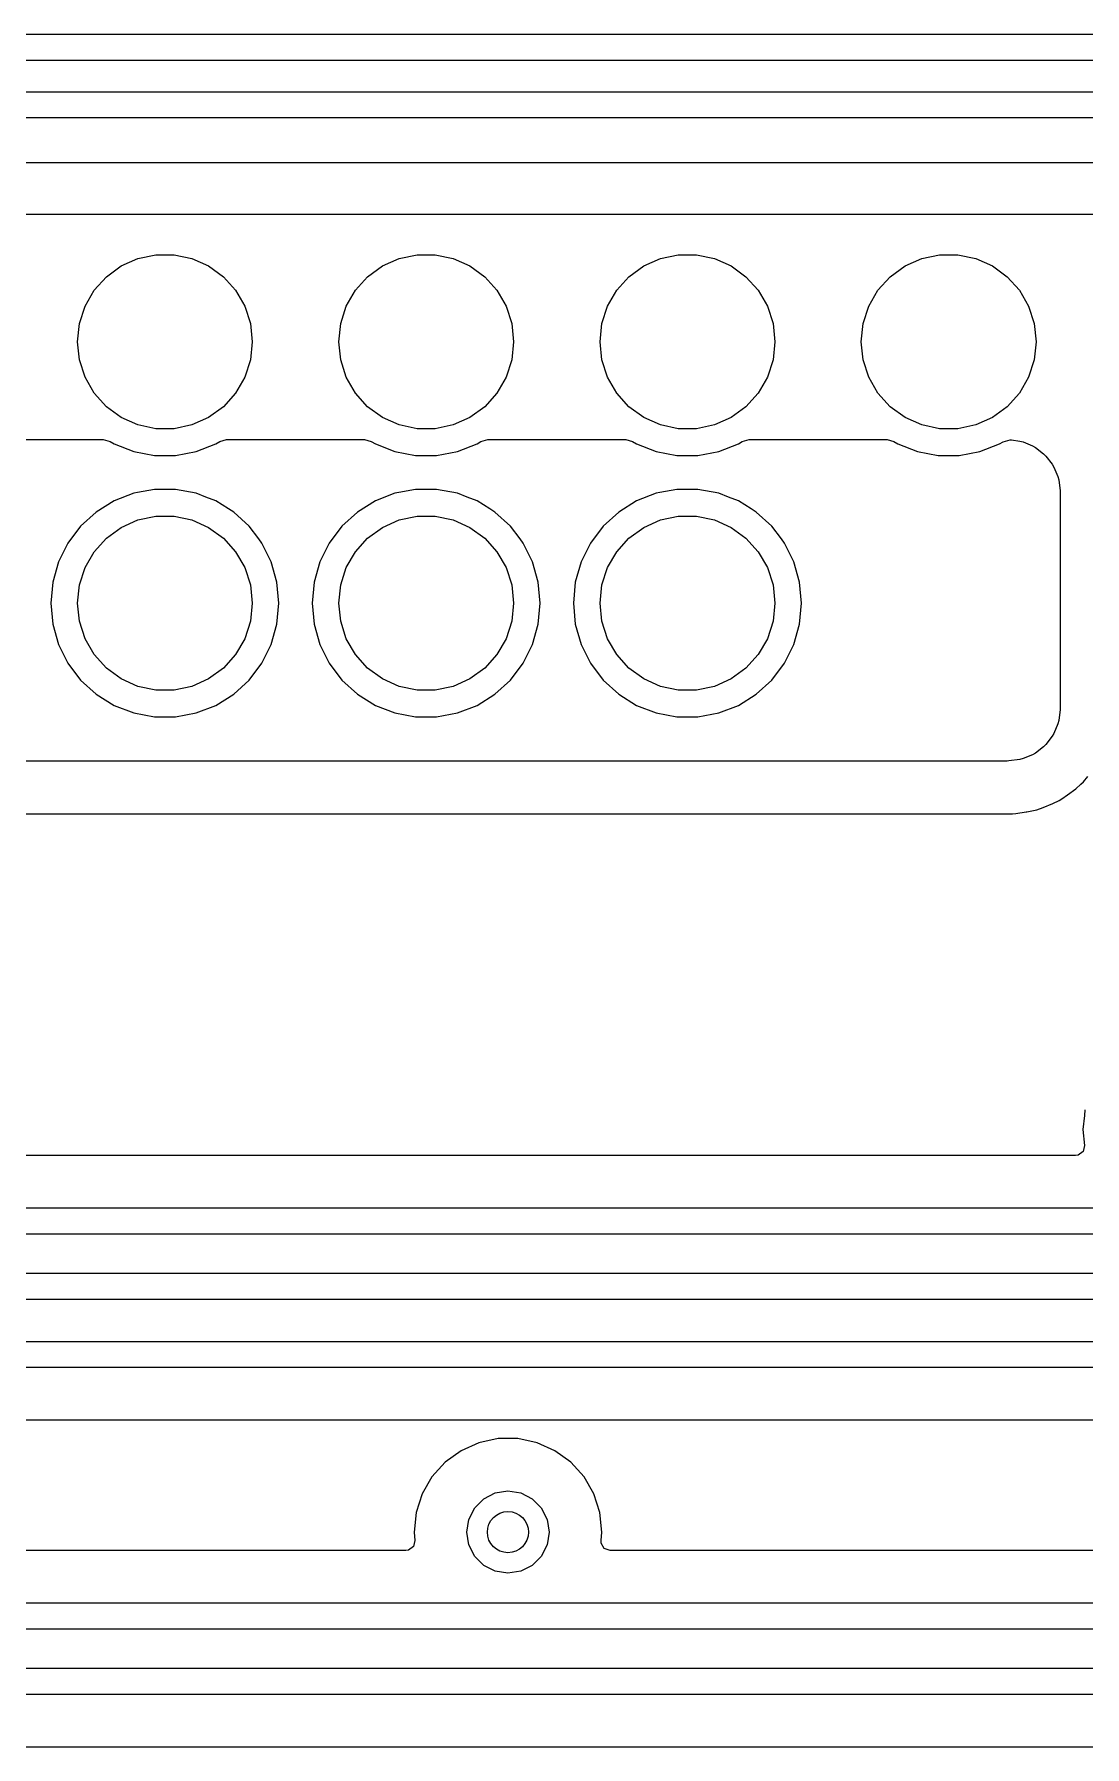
# Model space of a CAD drawing. Extents: x 106.8 to 191.4, y -142.2 to -57.6.
# Drawn here: x 136.37 to 146.58, y -75.79 to -59.16 of the extents above; entities that cross this region are included whole.
import ezdxf

# ---------------------------------------------------------------- set-up
doc = ezdxf.new("R2010")
doc.units = 0
doc.layers.add('BLACK', color=7, linetype='CONTINUOUS')

msp = doc.modelspace()

# ---------------------------------------------------------------- linework, layer by layer
at = {"layer": 'BLACK', "linetype": 'CONTINUOUS'}
for p, q in [((113.042, -59.1566), (148.079, -59.1566)), ((148.132, -59.4106), (112.99, -59.4106)), ((111.848, -59.7154), (148.444, -59.7154)), ((148.496, -59.9694), (111.849, -59.9694)), ((128.965, -60.4012), (180.218, -60.4012)), ((180.218, -60.9092), (129.071, -60.9092)), ((137.212, -61.4075), (137.374, -61.3352)), ((137.374, -61.3352), (137.548, -61.2983)), ((137.548, -61.2983), (137.726, -61.2983)), ((137.726, -61.2983), (137.9, -61.3352)), ((137.9, -61.3352), (138.062, -61.4075)), ((139.752, -61.4075), (139.914, -61.3352)), ((139.914, -61.3352), (140.088, -61.2983)), ((140.088, -61.2983), (140.266, -61.2983)), ((140.266, -61.2983), (140.44, -61.3352)), ((140.44, -61.3352), (140.602, -61.4075)), ((142.292, -61.4075), (142.454, -61.3352)), ((142.454, -61.3352), (142.628, -61.2983)), ((142.628, -61.2983), (142.806, -61.2983)), ((142.806, -61.2983), (142.98, -61.3352)), ((142.98, -61.3352), (143.142, -61.4075)), ((144.832, -61.4075), (144.994, -61.3352)), ((144.994, -61.3352), (145.168, -61.2983)), ((145.168, -61.2983), (145.346, -61.2983)), ((145.346, -61.2983), (145.52, -61.3352)), ((145.52, -61.3352), (145.682, -61.4075)), ((136.949, -61.644), (137.068, -61.5119)), ((137.068, -61.5119), (137.212, -61.4075)), ((138.062, -61.4075), (138.206, -61.5119)), ((138.206, -61.5119), (138.325, -61.644)), ((139.489, -61.644), (139.608, -61.5119)), ((139.608, -61.5119), (139.752, -61.4075)), ((140.602, -61.4075), (140.746, -61.5119)), ((140.746, -61.5119), (140.865, -61.644)), ((142.029, -61.644), (142.148, -61.5119)), ((142.148, -61.5119), (142.292, -61.4075)), ((143.142, -61.4075), (143.286, -61.5119)), ((143.286, -61.5119), (143.405, -61.644)), ((144.569, -61.644), (144.688, -61.5119)), ((144.688, -61.5119), (144.832, -61.4075)), ((145.682, -61.4075), (145.826, -61.5119)), ((145.826, -61.5119), (145.945, -61.644)), ((136.861, -61.7979), (136.949, -61.644)), ((138.325, -61.644), (138.414, -61.7979)), ((139.401, -61.7979), (139.489, -61.644)), ((140.865, -61.644), (140.954, -61.7979)), ((141.941, -61.7979), (142.029, -61.644)), ((143.405, -61.644), (143.494, -61.7979)), ((144.481, -61.7979), (144.569, -61.644)), ((145.945, -61.644), (146.034, -61.7979)), ((136.806, -61.9669), (136.861, -61.7979)), ((138.414, -61.7979), (138.469, -61.9669)), ((139.346, -61.9669), (139.401, -61.7979)), ((140.954, -61.7979), (141.009, -61.9669)), ((141.886, -61.9669), (141.941, -61.7979)), ((143.494, -61.7979), (143.549, -61.9669)), ((144.426, -61.9669), (144.481, -61.7979)), ((146.034, -61.7979), (146.089, -61.9669)), ((136.787, -62.1436), (136.806, -61.9669)), ((138.469, -61.9669), (138.487, -62.1436)), ((139.327, -62.1436), (139.346, -61.9669)), ((141.009, -61.9669), (141.027, -62.1436)), ((141.867, -62.1436), (141.886, -61.9669)), ((143.549, -61.9669), (143.567, -62.1436)), ((144.407, -62.1436), (144.426, -61.9669)), ((146.089, -61.9669), (146.107, -62.1436)), ((136.806, -62.3203), (136.787, -62.1436)), ((138.487, -62.1436), (138.469, -62.3203)), ((139.346, -62.3203), (139.327, -62.1436)), ((141.027, -62.1436), (141.009, -62.3203)), ((141.886, -62.3203), (141.867, -62.1436)), ((143.567, -62.1436), (143.549, -62.3203)), ((144.426, -62.3203), (144.407, -62.1436)), ((146.107, -62.1436), (146.089, -62.3203)), ((136.861, -62.4893), (136.806, -62.3203)), ((138.469, -62.3203), (138.414, -62.4893)), ((139.401, -62.4893), (139.346, -62.3203)), ((141.009, -62.3203), (140.954, -62.4893)), ((141.941, -62.4893), (141.886, -62.3203)), ((143.549, -62.3203), (143.494, -62.4893)), ((144.481, -62.4893), (144.426, -62.3203)), ((146.089, -62.3203), (146.034, -62.4893)), ((136.949, -62.6432), (136.861, -62.4893)), ((138.414, -62.4893), (138.325, -62.6432)), ((139.489, -62.6432), (139.401, -62.4893)), ((140.954, -62.4893), (140.865, -62.6432)), ((142.029, -62.6432), (141.941, -62.4893)), ((143.494, -62.4893), (143.405, -62.6432)), ((144.569, -62.6432), (144.481, -62.4893)), ((146.034, -62.4893), (145.945, -62.6432)), ((137.068, -62.7753), (136.949, -62.6432)), ((138.325, -62.6432), (138.206, -62.7753)), ((139.608, -62.7753), (139.489, -62.6432)), ((140.865, -62.6432), (140.746, -62.7753)), ((142.148, -62.7753), (142.029, -62.6432)), ((143.405, -62.6432), (143.286, -62.7753)), ((144.688, -62.7753), (144.569, -62.6432)), ((145.945, -62.6432), (145.826, -62.7753)), ((137.212, -62.8797), (137.068, -62.7753)), ((137.374, -62.952), (137.212, -62.8797)), ((138.062, -62.8797), (137.9, -62.952)), ((138.206, -62.7753), (138.062, -62.8797)), ((139.752, -62.8797), (139.608, -62.7753)), ((139.914, -62.952), (139.752, -62.8797)), ((140.602, -62.8797), (140.44, -62.952)), ((140.746, -62.7753), (140.602, -62.8797)), ((142.292, -62.8797), (142.148, -62.7753)), ((142.454, -62.952), (142.292, -62.8797)), ((143.142, -62.8797), (142.98, -62.952)), ((143.286, -62.7753), (143.142, -62.8797)), ((144.832, -62.8797), (144.688, -62.7753)), ((144.994, -62.952), (144.832, -62.8797)), ((145.682, -62.8797), (145.52, -62.952)), ((145.826, -62.7753), (145.682, -62.8797)), ((137.548, -62.9889), (137.374, -62.952)), ((137.726, -62.9889), (137.548, -62.9889)), ((137.9, -62.952), (137.726, -62.9889)), ((140.088, -62.9889), (139.914, -62.952)), ((140.266, -62.9889), (140.088, -62.9889)), ((140.44, -62.952), (140.266, -62.9889)), ((142.628, -62.9889), (142.454, -62.952)), ((142.806, -62.9889), (142.628, -62.9889)), ((142.98, -62.952), (142.806, -62.9889)), ((145.168, -62.9889), (144.994, -62.952)), ((145.346, -62.9889), (145.168, -62.9889)), ((145.52, -62.952), (145.346, -62.9889)), ((135.697, -63.0936), (137.037, -63.0936)), ((137.037, -63.0936), (137.104, -63.1125)), ((137.104, -63.1125), (137.143, -63.1365)), ((137.143, -63.1365), (137.143, -63.1365)), ((137.143, -63.1365), (137.334, -63.2105)), ((137.334, -63.2105), (137.535, -63.2481)), ((137.739, -63.2481), (137.941, -63.2105)), ((137.941, -63.2105), (138.132, -63.1365)), ((138.132, -63.1365), (138.17, -63.1125)), ((138.17, -63.1125), (138.237, -63.0936)), ((138.237, -63.0936), (139.577, -63.0936)), ((139.577, -63.0936), (139.644, -63.1125)), ((139.644, -63.1125), (139.683, -63.1365)), ((139.683, -63.1365), (139.683, -63.1365)), ((139.683, -63.1365), (139.874, -63.2105)), ((139.874, -63.2105), (140.075, -63.2481)), ((140.279, -63.2481), (140.481, -63.2105)), ((140.481, -63.2105), (140.672, -63.1365)), ((140.672, -63.1365), (140.71, -63.1125)), ((140.71, -63.1125), (140.777, -63.0936)), ((140.777, -63.0936), (142.117, -63.0936)), ((142.117, -63.0936), (142.184, -63.1125)), ((142.184, -63.1125), (142.223, -63.1365)), ((142.223, -63.1365), (142.223, -63.1365)), ((142.223, -63.1365), (142.414, -63.2105)), ((142.414, -63.2105), (142.615, -63.2481)), ((142.819, -63.2481), (143.021, -63.2105)), ((143.021, -63.2105), (143.212, -63.1365)), ((143.212, -63.1365), (143.25, -63.1125)), ((143.25, -63.1125), (143.317, -63.0936)), ((143.317, -63.0936), (144.657, -63.0936)), ((144.657, -63.0936), (144.724, -63.1125)), ((144.724, -63.1125), (144.763, -63.1365)), ((144.763, -63.1365), (144.763, -63.1365)), ((144.763, -63.1365), (144.954, -63.2105)), ((144.954, -63.2105), (145.155, -63.2481)), ((145.359, -63.2481), (145.561, -63.2105)), ((145.561, -63.2105), (145.752, -63.1365)), ((145.752, -63.1365), (145.785, -63.1159)), ((145.785, -63.1159), (145.853, -63.0971)), ((145.853, -63.0971), (145.868, -63.0981)), ((145.868, -63.0981), (145.948, -63.1087)), ((145.948, -63.1087), (145.98, -63.1173)), ((145.98, -63.1173), (146.072, -63.1553)), ((146.072, -63.1553), (146.1, -63.1718)), ((146.1, -63.1718), (146.179, -63.2323)), ((137.535, -63.2481), (137.535, -63.2481)), ((137.535, -63.2481), (137.739, -63.2481)), ((137.739, -63.2481), (137.739, -63.2481)), ((140.075, -63.2481), (140.075, -63.2481)), ((140.075, -63.2481), (140.279, -63.2481)), ((140.279, -63.2481), (140.279, -63.2481)), ((142.615, -63.2481), (142.615, -63.2481)), ((142.615, -63.2481), (142.819, -63.2481)), ((142.819, -63.2481), (142.819, -63.2481)), ((145.155, -63.2481), (145.155, -63.2481)), ((145.155, -63.2481), (145.359, -63.2481)), ((145.359, -63.2481), (145.359, -63.2481)), ((146.179, -63.2323), (146.202, -63.2555)), ((146.202, -63.2555), (146.263, -63.3344)), ((146.263, -63.3344), (146.279, -63.3629)), ((146.279, -63.3629), (146.317, -63.4548)), ((146.317, -63.4548), (146.326, -63.4866)), ((146.326, -63.4866), (146.34, -63.5934)), ((137.143, -63.6907), (136.969, -63.7984)), ((137.334, -63.6167), (137.143, -63.6907)), ((137.37, -63.6099), (137.334, -63.6167)), ((137.535, -63.5791), (137.37, -63.6099)), ((137.739, -63.5791), (137.535, -63.5791)), ((137.941, -63.6167), (137.739, -63.5791)), ((138.036, -63.6537), (137.941, -63.6167)), ((138.132, -63.6907), (138.036, -63.6537)), ((138.257, -63.7685), (138.132, -63.6907)), ((139.683, -63.6907), (139.509, -63.7984)), ((139.874, -63.6167), (139.683, -63.6907)), ((139.91, -63.6099), (139.874, -63.6167)), ((140.075, -63.5791), (139.91, -63.6099)), ((140.279, -63.5791), (140.075, -63.5791)), ((140.481, -63.6167), (140.279, -63.5791)), ((140.576, -63.6537), (140.481, -63.6167)), ((140.672, -63.6907), (140.576, -63.6537)), ((140.797, -63.7685), (140.672, -63.6907)), ((142.223, -63.6907), (142.049, -63.7984)), ((142.414, -63.6167), (142.223, -63.6907)), ((142.45, -63.6099), (142.414, -63.6167)), ((142.615, -63.5791), (142.45, -63.6099)), ((142.819, -63.5791), (142.615, -63.5791)), ((143.021, -63.6167), (142.819, -63.5791)), ((143.116, -63.6537), (143.021, -63.6167)), ((143.212, -63.6907), (143.116, -63.6537)), ((143.337, -63.7685), (143.212, -63.6907)), ((146.34, -63.5934), (146.341, -63.6099)), ((146.341, -63.6099), (146.341, -65.7015)), ((136.969, -63.7984), (136.817, -63.9363)), ((137.212, -63.9475), (137.374, -63.8752)), ((137.374, -63.8752), (137.548, -63.8383)), ((137.548, -63.8383), (137.726, -63.8383)), ((137.726, -63.8383), (137.9, -63.8752)), ((137.9, -63.8752), (138.062, -63.9475)), ((138.306, -63.7984), (138.257, -63.7685)), ((138.457, -63.9363), (138.306, -63.7984)), ((139.509, -63.7984), (139.357, -63.9363)), ((139.752, -63.9475), (139.914, -63.8752)), ((139.914, -63.8752), (140.088, -63.8383)), ((140.088, -63.8383), (140.266, -63.8383)), ((140.266, -63.8383), (140.44, -63.8752)), ((140.44, -63.8752), (140.602, -63.9475)), ((140.846, -63.7984), (140.797, -63.7685)), ((140.997, -63.9363), (140.846, -63.7984)), ((142.049, -63.7984), (141.897, -63.9363)), ((142.292, -63.9475), (142.454, -63.8752)), ((142.454, -63.8752), (142.628, -63.8383)), ((142.628, -63.8383), (142.806, -63.8383)), ((142.806, -63.8383), (142.98, -63.8752)), ((142.98, -63.8752), (143.142, -63.9475)), ((143.386, -63.7984), (143.337, -63.7685)), ((143.537, -63.9363), (143.386, -63.7984)), ((136.817, -63.9363), (136.694, -64.0997)), ((136.949, -64.184), (137.068, -64.0519)), ((137.068, -64.0519), (137.212, -63.9475)), ((138.062, -63.9475), (138.206, -64.0519)), ((138.206, -64.0519), (138.325, -64.184)), ((138.55, -64.0597), (138.457, -63.9363)), ((139.357, -63.9363), (139.234, -64.0997)), ((139.489, -64.184), (139.608, -64.0519)), ((139.608, -64.0519), (139.752, -63.9475)), ((140.602, -63.9475), (140.746, -64.0519)), ((140.746, -64.0519), (140.865, -64.184)), ((141.09, -64.0597), (140.997, -63.9363)), ((141.897, -63.9363), (141.774, -64.0997)), ((142.029, -64.184), (142.148, -64.0519)), ((142.148, -64.0519), (142.292, -63.9475)), ((143.142, -63.9475), (143.286, -64.0519)), ((143.286, -64.0519), (143.405, -64.184)), ((143.63, -64.0597), (143.537, -63.9363)), ((136.694, -64.0997), (136.603, -64.2829)), ((136.861, -64.3379), (136.949, -64.184)), ((138.325, -64.184), (138.414, -64.3379)), ((138.58, -64.0997), (138.55, -64.0597)), ((138.671, -64.2814), (138.58, -64.0997)), ((139.234, -64.0997), (139.143, -64.2829)), ((139.401, -64.3379), (139.489, -64.184)), ((140.865, -64.184), (140.954, -64.3379)), ((141.12, -64.0997), (141.09, -64.0597)), ((141.211, -64.2814), (141.12, -64.0997)), ((141.774, -64.0997), (141.683, -64.2829)), ((141.941, -64.3379), (142.029, -64.184)), ((143.405, -64.184), (143.494, -64.3379)), ((143.66, -64.0997), (143.63, -64.0597)), ((143.751, -64.2814), (143.66, -64.0997)), ((136.603, -64.2829), (136.547, -64.4798)), ((136.806, -64.5069), (136.861, -64.3379)), ((138.414, -64.3379), (138.469, -64.5069)), ((138.671, -64.2829), (138.671, -64.2814)), ((138.727, -64.4798), (138.671, -64.2829)), ((139.143, -64.2829), (139.087, -64.4798)), ((139.346, -64.5069), (139.401, -64.3379)), ((140.954, -64.3379), (141.009, -64.5069)), ((141.211, -64.2829), (141.211, -64.2814)), ((141.267, -64.4798), (141.211, -64.2829)), ((141.683, -64.2829), (141.627, -64.4798)), ((141.886, -64.5069), (141.941, -64.3379)), ((143.494, -64.3379), (143.549, -64.5069)), ((143.751, -64.2829), (143.751, -64.2814)), ((143.807, -64.4798), (143.751, -64.2829)), ((136.547, -64.4798), (136.528, -64.6836)), ((136.787, -64.6836), (136.806, -64.5069)), ((138.469, -64.5069), (138.487, -64.6836)), ((138.746, -64.6836), (138.727, -64.4798)), ((139.087, -64.4798), (139.068, -64.6836)), ((139.327, -64.6836), (139.346, -64.5069)), ((141.009, -64.5069), (141.027, -64.6836)), ((141.286, -64.6836), (141.267, -64.4798)), ((141.627, -64.4798), (141.608, -64.6836)), ((141.867, -64.6836), (141.886, -64.5069)), ((143.549, -64.5069), (143.567, -64.6836)), ((143.826, -64.6836), (143.807, -64.4798)), ((136.528, -64.6836), (136.547, -64.8874)), ((136.806, -64.8603), (136.787, -64.6836)), ((138.487, -64.6836), (138.469, -64.8603)), ((138.727, -64.8874), (138.746, -64.6836)), ((139.068, -64.6836), (139.087, -64.8874)), ((139.346, -64.8603), (139.327, -64.6836)), ((141.027, -64.6836), (141.009, -64.8603)), ((141.267, -64.8874), (141.286, -64.6836)), ((141.286, -64.6836), (141.286, -64.6836)), ((141.608, -64.6836), (141.627, -64.8874)), ((141.886, -64.8603), (141.867, -64.6836)), ((143.567, -64.6836), (143.549, -64.8603)), ((143.807, -64.8874), (143.826, -64.6836)), ((136.861, -65.0293), (136.806, -64.8603)), ((138.469, -64.8603), (138.414, -65.0293)), ((139.401, -65.0293), (139.346, -64.8603)), ((141.009, -64.8603), (140.954, -65.0293)), ((141.941, -65.0293), (141.886, -64.8603)), ((143.549, -64.8603), (143.494, -65.0293)), ((136.547, -64.8874), (136.603, -65.0843)), ((136.949, -65.1832), (136.861, -65.0293)), ((138.414, -65.0293), (138.325, -65.1832)), ((138.671, -65.0843), (138.727, -64.8874)), ((139.087, -64.8874), (139.143, -65.0843)), ((139.489, -65.1832), (139.401, -65.0293)), ((140.954, -65.0293), (140.865, -65.1832)), ((141.211, -65.0843), (141.267, -64.8874)), ((141.627, -64.8874), (141.683, -65.0843)), ((142.029, -65.1832), (141.941, -65.0293)), ((143.494, -65.0293), (143.405, -65.1832)), ((143.751, -65.0843), (143.807, -64.8874)), ((136.603, -65.0843), (136.694, -65.2675)), ((137.068, -65.3153), (136.949, -65.1832)), ((138.325, -65.1832), (138.206, -65.3153)), ((138.58, -65.2675), (138.671, -65.0843)), ((139.143, -65.0843), (139.234, -65.2675)), ((139.608, -65.3153), (139.489, -65.1832)), ((140.865, -65.1832), (140.746, -65.3153)), ((141.12, -65.2675), (141.211, -65.0843)), ((141.683, -65.0843), (141.774, -65.2675)), ((142.148, -65.3153), (142.029, -65.1832)), ((143.405, -65.1832), (143.286, -65.3153)), ((143.66, -65.2675), (143.751, -65.0843)), ((136.694, -65.2675), (136.694, -65.2675)), ((136.694, -65.2675), (136.817, -65.4309)), ((137.212, -65.4197), (137.068, -65.3153)), ((138.206, -65.3153), (138.062, -65.4197)), ((138.457, -65.4309), (138.58, -65.2675)), ((139.234, -65.2675), (139.234, -65.2675)), ((139.234, -65.2675), (139.357, -65.4309)), ((139.752, -65.4197), (139.608, -65.3153)), ((140.746, -65.3153), (140.602, -65.4197)), ((140.997, -65.4309), (141.12, -65.2675)), ((141.774, -65.2675), (141.774, -65.2675)), ((141.774, -65.2675), (141.897, -65.4309)), ((142.292, -65.4197), (142.148, -65.3153)), ((143.286, -65.3153), (143.142, -65.4197)), ((143.537, -65.4309), (143.66, -65.2675)), ((136.817, -65.4309), (136.969, -65.5688)), ((137.374, -65.492), (137.212, -65.4197)), ((137.548, -65.5289), (137.374, -65.492)), ((137.726, -65.5289), (137.548, -65.5289)), ((137.9, -65.492), (137.726, -65.5289)), ((138.062, -65.4197), (137.9, -65.492)), ((138.306, -65.5688), (138.457, -65.4309)), ((139.357, -65.4309), (139.509, -65.5688)), ((139.914, -65.492), (139.752, -65.4197)), ((140.088, -65.5289), (139.914, -65.492)), ((140.266, -65.5289), (140.088, -65.5289)), ((140.44, -65.492), (140.266, -65.5289)), ((140.602, -65.4197), (140.44, -65.492)), ((140.846, -65.5688), (140.997, -65.4309)), ((141.897, -65.4309), (142.049, -65.5688)), ((142.454, -65.492), (142.292, -65.4197)), ((142.628, -65.5289), (142.454, -65.492)), ((142.806, -65.5289), (142.628, -65.5289)), ((142.98, -65.492), (142.806, -65.5289)), ((143.142, -65.4197), (142.98, -65.492)), ((143.386, -65.5688), (143.537, -65.4309)), ((136.969, -65.5688), (137.143, -65.6765)), ((137.143, -65.6765), (137.334, -65.7505)), ((137.941, -65.7505), (138.132, -65.6765)), ((138.132, -65.6765), (138.306, -65.5688)), ((139.509, -65.5688), (139.683, -65.6765)), ((139.683, -65.6765), (139.874, -65.7505)), ((140.481, -65.7505), (140.672, -65.6765)), ((140.672, -65.6765), (140.846, -65.5688)), ((142.049, -65.5688), (142.223, -65.6765)), ((142.223, -65.6765), (142.414, -65.7505)), ((143.021, -65.7505), (143.212, -65.6765)), ((143.212, -65.6765), (143.386, -65.5688)), ((146.34, -65.718), (146.326, -65.8248)), ((146.341, -65.7015), (146.34, -65.718)), ((137.334, -65.7505), (137.535, -65.7881)), ((137.535, -65.7881), (137.535, -65.7881)), ((137.535, -65.7881), (137.739, -65.7881)), ((137.739, -65.7881), (137.941, -65.7505)), ((137.739, -65.7881), (137.739, -65.7881)), ((139.874, -65.7505), (140.075, -65.7881)), ((140.075, -65.7881), (140.075, -65.7881)), ((140.075, -65.7881), (140.279, -65.7881)), ((140.279, -65.7881), (140.481, -65.7505)), ((140.279, -65.7881), (140.279, -65.7881)), ((142.414, -65.7505), (142.615, -65.7881)), ((142.615, -65.7881), (142.615, -65.7881)), ((142.615, -65.7881), (142.819, -65.7881)), ((142.819, -65.7881), (143.021, -65.7505)), ((142.819, -65.7881), (142.819, -65.7881)), ((146.317, -65.8566), (146.279, -65.9485)), ((146.326, -65.8248), (146.317, -65.8566)), ((146.263, -65.977), (146.202, -66.0558)), ((146.279, -65.9485), (146.263, -65.977)), ((145.841, -66.2167), (145.825, -66.2178)), ((145.948, -66.2027), (145.841, -66.2167)), ((145.98, -66.1941), (145.948, -66.2027)), ((146.072, -66.1561), (145.98, -66.1941)), ((146.1, -66.1396), (146.072, -66.1561)), ((146.179, -66.0791), (146.1, -66.1396)), ((146.202, -66.0558), (146.179, -66.0791)), ((145.825, -66.2178), (130.925, -66.2178)), ((146.566, -66.4189), (146.61, -66.3684)), ((146.357, -66.5843), (146.413, -66.547)), ((146.413, -66.547), (146.492, -66.4865)), ((146.492, -66.4865), (146.542, -66.4422)), ((146.542, -66.4422), (146.566, -66.4189)), ((145.91, -66.7257), (146.009, -66.7125)), ((146.009, -66.7125), (146.015, -66.7118)), ((146.015, -66.7118), (146.081, -66.6987)), ((146.081, -66.6987), (146.113, -66.6901)), ((146.113, -66.6901), (146.176, -66.6686)), ((146.176, -66.6686), (146.268, -66.6305)), ((146.268, -66.6305), (146.329, -66.6008)), ((146.329, -66.6008), (146.357, -66.5843)), ((131.763, -66.7313), (145.825, -66.7313)), ((145.825, -66.7313), (145.826, -66.7313)), ((145.826, -66.7313), (145.858, -66.7302)), ((145.858, -66.7302), (145.86, -66.7301)), ((145.86, -66.7301), (145.875, -66.7291)), ((145.875, -66.7291), (145.876, -66.729)), ((145.876, -66.729), (145.908, -66.7258)), ((145.908, -66.7258), (145.91, -66.7257)), ((146.576, -69.6613), (146.562, -69.7966)), ((146.581, -69.6077), (146.576, -69.6613)), ((146.562, -69.7966), (146.561, -69.7976)), ((146.561, -69.7976), (146.578, -69.954)), ((146.563, -70.0124), (146.515, -70.0477)), ((146.578, -69.954), (146.563, -70.0124)), ((146.49, -70.0511), (132.087, -70.0511)), ((146.515, -70.0477), (146.49, -70.0511)), ((131.836, -70.5596), (153.127, -70.5596)), ((153.132, -70.8136), (131.784, -70.8136)), ((133.679, -71.1946), (154.764, -71.1946)), ((154.761, -71.4486), (133.626, -71.4486)), ((134.056, -71.8566), (152.555, -71.8566)), ((152.548, -72.1106), (134.057, -72.1106)), ((134.955, -72.6191), (151.382, -72.6191)), ((140.69, -72.8404), (140.516, -72.9181)), ((140.877, -72.8007), (140.69, -72.8404)), ((141.068, -72.8007), (140.877, -72.8007)), ((141.255, -72.8404), (141.068, -72.8007)), ((141.429, -72.9181), (141.255, -72.8404)), ((140.361, -73.0303), (140.233, -73.1723)), ((140.516, -72.9181), (140.361, -73.0303)), ((141.584, -73.0303), (141.429, -72.9181)), ((141.429, -72.9181), (141.429, -72.9181)), ((141.712, -73.1723), (141.584, -73.0303)), ((140.233, -73.1723), (140.138, -73.3376)), ((141.807, -73.3376), (141.712, -73.1723)), ((140.138, -73.3376), (140.079, -73.5193)), ((140.737, -73.3856), (140.849, -73.3288)), ((140.849, -73.3288), (140.972, -73.3092)), ((140.972, -73.3092), (141.096, -73.3288)), ((141.096, -73.3288), (141.208, -73.3856)), ((141.866, -73.5193), (141.807, -73.3376)), ((140.079, -73.5193), (140.059, -73.7092)), ((140.079, -73.5193), (140.079, -73.5193)), ((140.079, -73.5193), (140.079, -73.5193)), ((140.592, -73.5856), (140.649, -73.4741)), ((140.649, -73.4741), (140.737, -73.3856)), ((141.208, -73.3856), (141.296, -73.4741)), ((141.296, -73.4741), (141.353, -73.5856)), ((141.886, -73.7092), (141.866, -73.5193)), ((140.572, -73.7092), (140.592, -73.5856)), ((141.353, -73.5856), (141.373, -73.7092)), ((140.053, -73.8494), (140.004, -73.8847)), ((140.068, -73.791), (140.053, -73.8494)), ((140.059, -73.7092), (140.068, -73.7907)), ((140.068, -73.7907), (140.068, -73.791)), ((140.592, -73.8328), (140.572, -73.7092)), ((140.649, -73.9443), (140.592, -73.8328)), ((141.353, -73.8328), (141.296, -73.9443)), ((141.373, -73.7092), (141.353, -73.8328)), ((141.877, -73.791), (141.886, -73.7092)), ((141.878, -73.8155), (141.877, -73.791)), ((141.908, -73.8675), (141.878, -73.8155)), ((141.965, -73.8881), (141.908, -73.8675)), ((139.98, -73.8881), (132.152, -73.8881)), ((140.004, -73.8847), (139.98, -73.8881)), ((140.737, -74.0328), (140.649, -73.9443)), ((140.849, -74.0896), (140.737, -74.0328)), ((141.208, -74.0328), (141.096, -74.0896)), ((141.296, -73.9443), (141.208, -74.0328)), ((154.169, -73.8881), (141.965, -73.8881)), ((140.972, -74.1092), (140.849, -74.0896)), ((141.096, -74.0896), (140.972, -74.1092)), ((131.905, -74.3966), (154.416, -74.3966)), ((154.469, -74.6506), (131.852, -74.6506)), ((131.086, -75.0316), (154.583, -75.0316)), ((154.636, -75.2856), (131.033, -75.2856)), ((131.068, -75.7941), (154.556, -75.7941))]:
    msp.add_line(p, q, dxfattribs=at)
at = {"layer": 'BLACK'}
msp.add_circle((140.972, -73.7092), 0.2, dxfattribs=at)

doc.saveas('drawing.dxf')
